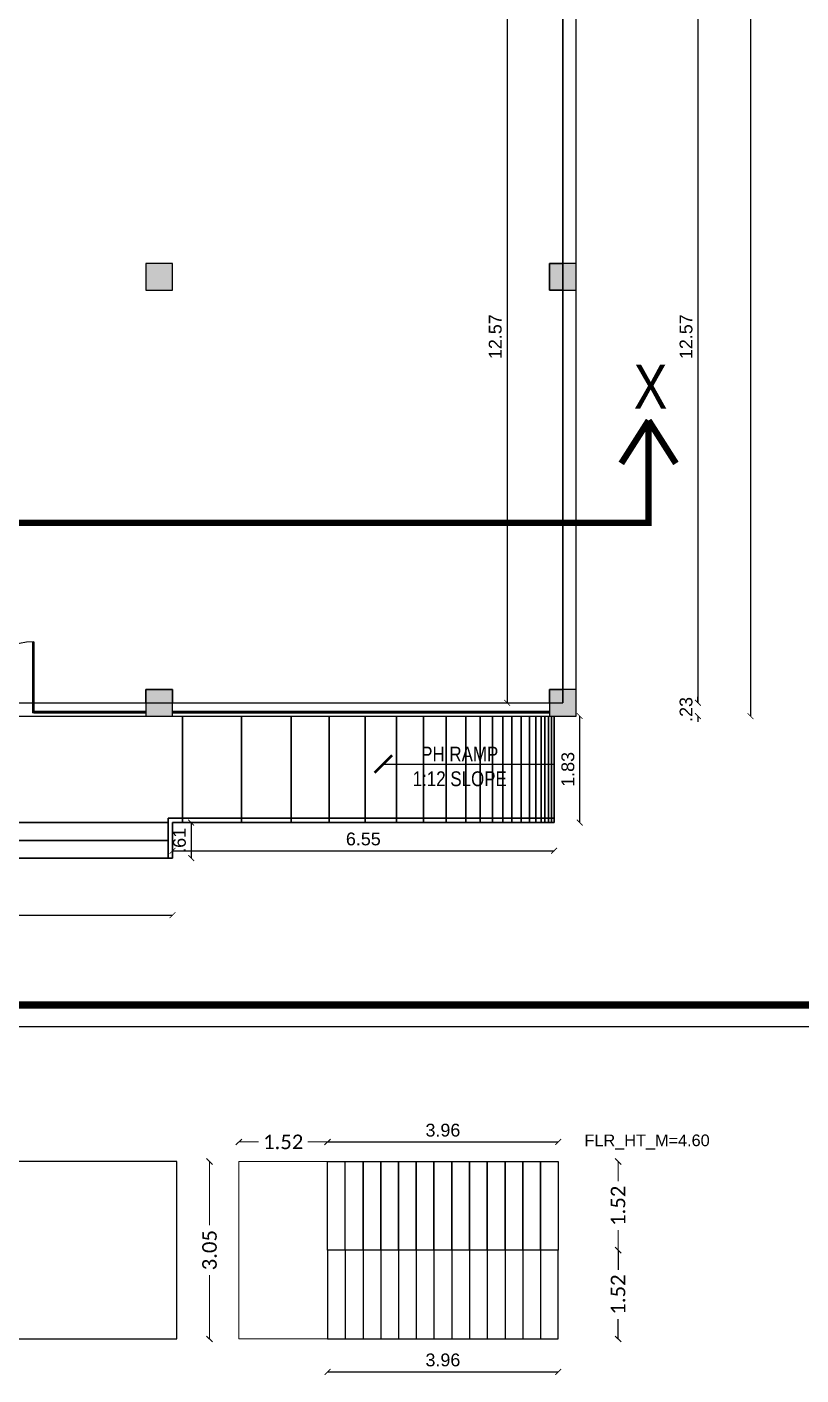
# Model space of a CAD drawing. Header units: metres. Extents: x -1560520 to -1560300, y 43639 to 43729.
# Drawn here: x -1560439.21 to -1560425.91, y 43639.35 to 43662.5 of the extents above; entities that cross this region are included whole.
import ezdxf

# ---------------------------------------------------------------- set-up
doc = ezdxf.new("R2010")
doc.units = ezdxf.units.M
doc.header["$LTSCALE"] = 750
doc.header["$MEASUREMENT"] = 0
doc.header["$PDMODE"] = 35
doc.header["$PDSIZE"] = 50
for name, pattern in [('CENTER', [2, 1.25, -0.25, 0.25, -0.25]), ('New Retail block$0$DASHDOT2', [0.5, 0.25, -0.125, 0, -0.125]), ('PHANTOM2', [1.25, 0.625, -0.125, 0.125, -0.125, 0.125, -0.125])]:
    doc.linetypes.add(name, pattern=pattern)
doc.layers.get('0').update_dxf_attribs({"lineweight": 5})
doc.layers.get('Defpoints').update_dxf_attribs({"lineweight": 0})
for name, color, linetype in [('1', 1, 'Continuous'), ('BLK_1_FLR_0_AC_ROOM_1', 117, 'Continuous'), ('BLK_1_FLR_0_CARPET_AREA', 20, 'Continuous'), ('BLK_1_FLR_1_STAIR_1', 1, 'Continuous'), ('BLK_1_FLR_1_STAIR_1_FLIGHT_2', 7, 'Continuous'), ('CLIENT', 7, 'Continuous'), ('CWALL', 120, 'Continuous'), ('TREE', 3, 'Continuous')]:
    doc.layers.add(name, color=color, linetype=linetype)
doc.layers.add('BLK_1_COVERED_AREA', color=140, linetype='Continuous', plot=False)
doc.layers.add('BLK_1_FLR_0_BLT_UP_AREA', color=1, linetype='Continuous', plot=False)
for name, color, linetype, lineweight in [('BLK_1_FLR_-1_STAIR_1_FLIGHT_1', 7, 'Continuous', 0), ('BLK_1_FLR_-1_STAIR_1_FLIGHT_2', 7, 'Continuous', 0), ('BLK_1_FLR_1_GLASS_FACADE_2', 4, 'Continuous', 5), ('BLK_1_FLR_1_STAIR_1_FLIGHT_1', 7, 'Continuous', 0), ('BLK_1_FLR_1_STAIR_1_LANDING_1', 7, 'Continuous', 0), ('CAR', 1, 'Continuous', 13), ('ED', 30, 'Continuous', 0), ('TEXT', 2, 'Continuous', 20), ('wall', 7, 'Continuous', 30)]:
    doc.layers.add(name, color=color, linetype=linetype, lineweight=lineweight)
doc.styles.add('MD', font='swissck.ttf')
doc.styles.add('SLS-Calibri', font='calibri.ttf')
doc.styles.get("Standard").update_dxf_attribs({"font": 'arial.ttf'})
doc.dimstyles.new('SLS-ProjectName-OuterBlock(FloorPlan)', dxfattribs={"dimtxt": 0.25, "dimasz": 0.1, "dimexe": 0, "dimexo": 0, "dimgap": 0.1, "dimtad": 0, "dimzin": 1, "dimdsep": 46, "dimtxsty": 'SLS-Calibri', "dimblk1": 'OBLIQUE', "dimblk2": 'OBLIQUE', "dimsah": 1, "dimcen": 0, "dimse1": 1, "dimse2": 1, "dimadec": 0, "dimazin": 0, "dimtfac": 1, "dimtofl": 0, "dimtmove": 2, "dimatfit": 3, "dimfxl": 0, "dimtolj": 1, "dimtzin": 0, "dimlwd": -1, "dimarcsym": 0})
doc.dimstyles.get("Standard").update_dxf_attribs({"dimtxt": 0.22, "dimasz": 0.1, "dimexe": 0.18, "dimexo": 0.0625, "dimgap": 0.09, "dimtad": 1, "dimtoh": 1, "dimzin": 4, "dimdsep": 46, "dimtxsty": 'Standard', "dimblk": 'ARCHTICK', "dimcen": 0.09, "dimse1": 1, "dimse2": 1, "dimadec": 0, "dimazin": 0, "dimtfac": 1, "dimtix": 1, "dimtofl": 0, "dimtmove": 0, "dimatfit": 3, "dimldrblk": 'ARCHTICK', "dimfxl": 0, "dimtolj": 1, "dimtzin": 0, "dimarcsym": 0})

# ---------------------------------------------------------------- blocks, each defined once
blk = doc.blocks.new('A$C349417FD')
at = {"layer": 'TREE'}
h = blk.add_hatch(color=6, dxfattribs=at)
h.dxf.hatch_style = 1
h.paths.add_polyline_path([(0, -18), (18, -18), (18, 0), (0, 0)])
at = {"layer": 'TREE', "color": 6}
blk.add_lwpolyline([(0, -18), (18, -18), (18, 0), (0, 0)], close=True, dxfattribs=at)
blk = doc.blocks.new('_ArchTick')
at = {"color": 0, "linetype": 'ByBlock', "const_width": 0.15}
blk.add_lwpolyline([(-0.5, -0.5), (0.5, 0.5)], dxfattribs=at)
blk = doc.blocks.new('*D55')
at = {"layer": 'Defpoints', "color": 0}
for p in [(-1560450.425, 43648.223), (-1560436.709, 43648.223), (-1560436.709, 43647.244)]:
    blk.add_point(p, dxfattribs=at)
at = {"layer": 'ED', "color": 0, "lineweight": -2}
blk.add_line((-1560450.425, 43647.244), (-1560436.709, 43647.244), dxfattribs=at)
at = {"layer": 'ED', "color": 0, "lineweight": -2, "xscale": 0.1, "yscale": 0.1, "zscale": 0.1, "rotation": 180}
blk.add_blockref('_ArchTick', (-1560450.425, 43647.244), dxfattribs=at)
at = {"layer": 'ED', "color": 0, "lineweight": -2, "xscale": 0.1, "yscale": 0.1, "zscale": 0.1}
blk.add_blockref('_ArchTick', (-1560436.709, 43647.244), dxfattribs=at)
at = {"layer": 'ED', "color": 0, "insert": (-1560443.567, 43647.446), "char_height": 0.22, "attachment_point": 5}
blk.add_mtext('\\A1;13.72', dxfattribs=at)
blk = doc.blocks.new('*D56')
at = {"layer": 'Defpoints', "color": 0}
for p in [(-1560436.709, 43648.833), (-1560436.709, 43648.223), (-1560436.388, 43648.223)]:
    blk.add_point(p, dxfattribs=at)
at = {"layer": 'ED', "color": 0, "lineweight": -2}
blk.add_line((-1560436.388, 43648.833), (-1560436.388, 43648.223), dxfattribs=at)
at = {"layer": 'ED', "color": 0, "lineweight": -2, "xscale": 0.1, "yscale": 0.1, "zscale": 0.1}
for p, rotation in [((-1560436.388, 43648.833), 90), ((-1560436.388, 43648.223), 270)]:
    blk.add_blockref('_ArchTick', p, dxfattribs=dict(at, rotation=rotation))
at = {"layer": 'ED', "color": 0, "insert": (-1560436.59, 43648.528), "char_height": 0.22, "attachment_point": 5, "rotation": 90}
blk.add_mtext('\\A1;.61', dxfattribs=at)
blk = doc.blocks.new('*D57')
at = {"layer": 'Defpoints', "color": 0}
for p in [(-1560436.709, 43648.833), (-1560430.156, 43648.833), (-1560430.156, 43648.348)]:
    blk.add_point(p, dxfattribs=at)
at = {"layer": 'ED', "color": 0, "lineweight": -2}
blk.add_line((-1560436.709, 43648.348), (-1560430.156, 43648.348), dxfattribs=at)
at = {"layer": 'ED', "color": 0, "lineweight": -2, "xscale": 0.1, "yscale": 0.1, "zscale": 0.1, "rotation": 180}
blk.add_blockref('_ArchTick', (-1560436.709, 43648.348), dxfattribs=at)
at = {"layer": 'ED', "color": 0, "lineweight": -2, "xscale": 0.1, "yscale": 0.1, "zscale": 0.1}
blk.add_blockref('_ArchTick', (-1560430.156, 43648.348), dxfattribs=at)
at = {"layer": 'ED', "color": 0, "insert": (-1560433.432, 43648.551), "char_height": 0.22, "attachment_point": 5}
blk.add_mtext('\\A1;6.55', dxfattribs=at)
blk = doc.blocks.new('*D43')
at = {"layer": 'Defpoints', "color": 0}
for p in [(-1560430.003, 43663.463), (-1560430.003, 43650.89), (-1560427.685, 43650.89)]:
    blk.add_point(p, dxfattribs=at)
at = {"layer": 'ED', "color": 0, "lineweight": -2}
blk.add_line((-1560427.685, 43663.463), (-1560427.685, 43650.89), dxfattribs=at)
at = {"layer": 'ED', "color": 0, "lineweight": -2, "xscale": 0.1, "yscale": 0.1, "zscale": 0.1}
for p, rotation in [((-1560427.685, 43663.463), 90), ((-1560427.685, 43650.89), 270)]:
    blk.add_blockref('_ArchTick', p, dxfattribs=dict(at, rotation=rotation))
at = {"layer": 'ED', "color": 0, "insert": (-1560427.888, 43657.177), "char_height": 0.22, "attachment_point": 5, "rotation": 90}
blk.add_mtext('\\A1;12.57', dxfattribs=at)
blk = doc.blocks.new('*D44')
at = {"layer": 'Defpoints', "color": 0}
for p in [(-1560430.003, 43650.89), (-1560430.003, 43650.662), (-1560427.685, 43650.662)]:
    blk.add_point(p, dxfattribs=at)
at = {"layer": 'ED', "color": 0, "lineweight": -2}
for p, q in [((-1560427.685, 43650.89), (-1560427.685, 43650.99)), ((-1560427.685, 43650.662), (-1560427.685, 43650.562))]:
    blk.add_line(p, q, dxfattribs=at)
at = {"layer": 'ED', "color": 0, "lineweight": -2, "xscale": 0.1, "yscale": 0.1, "zscale": 0.1}
for p, rotation in [((-1560427.685, 43650.89), 270), ((-1560427.685, 43650.662), 90)]:
    blk.add_blockref('_ArchTick', p, dxfattribs=dict(at, rotation=rotation))
at = {"layer": 'ED', "color": 0, "insert": (-1560427.888, 43650.776), "char_height": 0.22, "attachment_point": 5, "rotation": 90}
blk.add_mtext('\\A1;.23', dxfattribs=at)
blk = doc.blocks.new('*D45')
at = {"layer": 'BLK_1_FLR_1_GLASS_FACADE_2', "color": 0, "linetype": 'PHANTOM2', "lineweight": -2}
blk.add_line((-1560426.783, 43687.543), (-1560426.783, 43650.662), dxfattribs=at)
at = {"layer": 'Defpoints', "color": 0}
for p in [(-1560429.775, 43687.543), (-1560429.775, 43650.662), (-1560426.783, 43650.662)]:
    blk.add_point(p, dxfattribs=at)
at = {"layer": 'BLK_1_FLR_1_GLASS_FACADE_2', "color": 0, "lineweight": -2, "xscale": 0.1, "yscale": 0.1, "zscale": 0.1}
for p, rotation in [((-1560426.783, 43687.543), 90), ((-1560426.783, 43650.662), 270)]:
    blk.add_blockref('_ArchTick', p, dxfattribs=dict(at, rotation=rotation))
at = {"layer": 'BLK_1_FLR_1_GLASS_FACADE_2', "color": 0, "insert": (-1560426.985, 43669.102), "char_height": 0.22, "attachment_point": 5, "rotation": 90}
blk.add_mtext('\\A1;36.88', dxfattribs=at)
blk = doc.blocks.new('*D156')
at = {"layer": 'Defpoints', "color": 0}
for p in [(-1560430.198, 43650.662), (-1560429.715, 43650.662), (-1560430.198, 43648.833)]:
    blk.add_point(p, dxfattribs=at)
at = {"layer": 'ED', "color": 0, "lineweight": -2}
blk.add_line((-1560429.715, 43648.833), (-1560429.715, 43650.662), dxfattribs=at)
at = {"layer": 'ED', "color": 0, "lineweight": -2, "xscale": 0.1, "yscale": 0.1, "zscale": 0.1}
for p, rotation in [((-1560429.715, 43650.662), 90), ((-1560429.715, 43648.833), 270)]:
    blk.add_blockref('_ArchTick', p, dxfattribs=dict(at, rotation=rotation))
at = {"layer": 'ED', "color": 0, "insert": (-1560429.918, 43649.747), "char_height": 0.22, "attachment_point": 5, "rotation": 90}
blk.add_mtext('\\A1;1.83', dxfattribs=at)
blk = doc.blocks.new('*D172')
at = {"layer": 'Defpoints', "color": 0}
for p in [(-1560430.003, 43663.463), (-1560430.962, 43650.89), (-1560430.003, 43650.89)]:
    blk.add_point(p, dxfattribs=at)
at = {"layer": 'ED', "color": 0, "lineweight": -2}
blk.add_line((-1560430.962, 43663.463), (-1560430.962, 43650.89), dxfattribs=at)
at = {"layer": 'ED', "color": 0, "lineweight": -2, "xscale": 0.1, "yscale": 0.1, "zscale": 0.1}
for p, rotation in [((-1560430.962, 43663.463), 90), ((-1560430.962, 43650.89), 270)]:
    blk.add_blockref('_ArchTick', p, dxfattribs=dict(at, rotation=rotation))
at = {"layer": 'ED', "color": 0, "insert": (-1560431.165, 43657.177), "char_height": 0.22, "attachment_point": 5, "rotation": 90}
blk.add_mtext('\\A1;12.57', dxfattribs=at)
blk = doc.blocks.new('_Oblique')
at = {"color": 0, "linetype": 'ByBlock', "lineweight": -2}
blk.add_line((-0.5, -0.5), (0.5, 0.5), dxfattribs=at)
blk = doc.blocks.new('*D267')
at = {"layer": 'BLK_1_FLR_1_STAIR_1_FLIGHT_1', "color": 2}
for p, q in [((-1560429.056, 43643.015), (-1560429.056, 43642.675)), ((-1560429.056, 43641.491), (-1560429.056, 43641.832))]:
    blk.add_line(p, q, dxfattribs=at)
at = {"layer": 'Defpoints', "color": 0}
for p in [(-1560429.779, 43643.015), (-1560429.056, 43643.015), (-1560429.779, 43641.491)]:
    blk.add_point(p, dxfattribs=at)
at = {"layer": 'BLK_1_FLR_1_STAIR_1_FLIGHT_1', "color": 2, "xscale": 0.1, "yscale": 0.1, "zscale": 0.1}
for p, rotation in [((-1560429.056, 43643.015), 90), ((-1560429.056, 43641.491), 270)]:
    blk.add_blockref('_Oblique', p, dxfattribs=dict(at, rotation=rotation))
at = {"layer": 'BLK_1_FLR_1_STAIR_1_FLIGHT_1', "color": 2, "lineweight": -2, "insert": (-1560429.056, 43642.253), "char_height": 0.25, "attachment_point": 5, "rotation": 90, "style": 'SLS-Calibri'}
blk.add_mtext('\\A1;1.52', dxfattribs=at)
blk = doc.blocks.new('*D266')
at = {"layer": 'BLK_1_FLR_1_STAIR_1_FLIGHT_2', "color": 2}
for p, q in [((-1560429.056, 43641.491), (-1560429.056, 43641.151)), ((-1560429.056, 43639.967), (-1560429.056, 43640.308))]:
    blk.add_line(p, q, dxfattribs=at)
at = {"layer": 'Defpoints', "color": 0}
for p in [(-1560429.779, 43641.491), (-1560429.056, 43641.491), (-1560429.779, 43639.967)]:
    blk.add_point(p, dxfattribs=at)
at = {"layer": 'BLK_1_FLR_1_STAIR_1_FLIGHT_2', "color": 2, "xscale": 0.1, "yscale": 0.1, "zscale": 0.1}
for p, rotation in [((-1560429.056, 43641.491), 90), ((-1560429.056, 43639.967), 270)]:
    blk.add_blockref('_Oblique', p, dxfattribs=dict(at, rotation=rotation))
at = {"layer": 'BLK_1_FLR_1_STAIR_1_FLIGHT_2', "color": 2, "lineweight": -2, "insert": (-1560429.056, 43640.729), "char_height": 0.25, "attachment_point": 5, "rotation": 90, "style": 'SLS-Calibri'}
blk.add_mtext('\\A1;1.52', dxfattribs=at)
blk = doc.blocks.new('*D263')
at = {"layer": 'BLK_1_FLR_1_STAIR_1_LANDING_1', "color": 1}
for p, q in [((-1560436.073, 43643.015), (-1560436.073, 43641.919)), ((-1560436.073, 43639.967), (-1560436.073, 43641.063))]:
    blk.add_line(p, q, dxfattribs=at)
at = {"layer": 'Defpoints', "color": 0}
for p in [(-1560435.57, 43643.015), (-1560436.073, 43639.967), (-1560435.57, 43639.967)]:
    blk.add_point(p, dxfattribs=at)
at = {"layer": 'BLK_1_FLR_1_STAIR_1_LANDING_1', "color": 1, "xscale": 0.1, "yscale": 0.1, "zscale": 0.1}
for p, rotation in [((-1560436.073, 43643.015), 90), ((-1560436.073, 43639.967), 270)]:
    blk.add_blockref('_Oblique', p, dxfattribs=dict(at, rotation=rotation))
at = {"layer": 'BLK_1_FLR_1_STAIR_1_LANDING_1', "color": 1, "lineweight": -2, "insert": (-1560436.073, 43641.491), "char_height": 0.25, "attachment_point": 5, "rotation": 90, "style": 'SLS-Calibri'}
blk.add_mtext('\\A1;3.05', dxfattribs=at)
blk = doc.blocks.new('*D264')
at = {"layer": 'BLK_1_FLR_1_STAIR_1_LANDING_1', "color": 2}
for p, q in [((-1560435.57, 43643.349), (-1560435.23, 43643.349)), ((-1560434.046, 43643.349), (-1560434.387, 43643.349))]:
    blk.add_line(p, q, dxfattribs=at)
at = {"layer": 'Defpoints', "color": 0}
for p in [(-1560434.046, 43643.349), (-1560435.57, 43643.015), (-1560434.046, 43643.015)]:
    blk.add_point(p, dxfattribs=at)
at = {"layer": 'BLK_1_FLR_1_STAIR_1_LANDING_1', "color": 2, "xscale": 0.1, "yscale": 0.1, "zscale": 0.1, "rotation": 180}
blk.add_blockref('_Oblique', (-1560435.57, 43643.349), dxfattribs=at)
at = {"layer": 'BLK_1_FLR_1_STAIR_1_LANDING_1', "color": 2, "xscale": 0.1, "yscale": 0.1, "zscale": 0.1}
blk.add_blockref('_Oblique', (-1560434.046, 43643.349), dxfattribs=at)
at = {"layer": 'BLK_1_FLR_1_STAIR_1_LANDING_1', "color": 2, "lineweight": -2, "insert": (-1560434.808, 43643.349), "char_height": 0.25, "attachment_point": 5, "style": 'SLS-Calibri'}
blk.add_mtext('\\A1;1.52', dxfattribs=at)
blk = doc.blocks.new('*D268')
at = {"layer": 'BLK_1_FLR_1_STAIR_1_FLIGHT_1', "color": 0, "lineweight": -2}
blk.add_line((-1560434.046, 43643.349), (-1560430.084, 43643.349), dxfattribs=at)
at = {"layer": 'Defpoints', "color": 0}
for p in [(-1560430.084, 43643.349), (-1560434.046, 43643.015), (-1560430.084, 43643.015)]:
    blk.add_point(p, dxfattribs=at)
at = {"layer": 'BLK_1_FLR_1_STAIR_1_FLIGHT_1', "color": 0, "lineweight": -2, "xscale": 0.1, "yscale": 0.1, "zscale": 0.1, "rotation": 180}
blk.add_blockref('_ArchTick', (-1560434.046, 43643.349), dxfattribs=at)
at = {"layer": 'BLK_1_FLR_1_STAIR_1_FLIGHT_1', "color": 0, "lineweight": -2, "xscale": 0.1, "yscale": 0.1, "zscale": 0.1}
blk.add_blockref('_ArchTick', (-1560430.084, 43643.349), dxfattribs=at)
at = {"layer": 'BLK_1_FLR_1_STAIR_1_FLIGHT_1', "color": 0, "lineweight": -2, "insert": (-1560432.065, 43643.551), "char_height": 0.22, "attachment_point": 5}
blk.add_mtext('\\A1;3.96', dxfattribs=at)
blk = doc.blocks.new('*D269')
at = {"layer": 'BLK_1_FLR_1_STAIR_1_FLIGHT_2', "color": 0, "lineweight": -2}
blk.add_line((-1560434.046, 43639.402), (-1560430.084, 43639.402), dxfattribs=at)
at = {"layer": 'Defpoints', "color": 0}
for p in [(-1560434.046, 43639.967), (-1560430.084, 43639.967), (-1560430.084, 43639.402)]:
    blk.add_point(p, dxfattribs=at)
at = {"layer": 'BLK_1_FLR_1_STAIR_1_FLIGHT_2', "color": 0, "lineweight": -2, "xscale": 0.1, "yscale": 0.1, "zscale": 0.1, "rotation": 180}
blk.add_blockref('_ArchTick', (-1560434.046, 43639.402), dxfattribs=at)
at = {"layer": 'BLK_1_FLR_1_STAIR_1_FLIGHT_2', "color": 0, "lineweight": -2, "xscale": 0.1, "yscale": 0.1, "zscale": 0.1}
blk.add_blockref('_ArchTick', (-1560430.084, 43639.402), dxfattribs=at)
at = {"layer": 'BLK_1_FLR_1_STAIR_1_FLIGHT_2', "color": 0, "lineweight": -2, "insert": (-1560432.065, 43639.605), "char_height": 0.22, "attachment_point": 5}
blk.add_mtext('\\A1;3.96', dxfattribs=at)

msp = doc.modelspace()

# ---------------------------------------------------------------- linework, layer by layer
at = {"linetype": 'Continuous'}
for q in [(-1560430.084, 43643.015), (-1560430.084, 43639.967)]:
    msp.add_line((-1560430.084, 43641.491), q, dxfattribs=at)
at = {"layer": 'BLK_1_COVERED_AREA'}
msp.add_lwpolyline([(-1560429.775, 43682.513), (-1560450.349, 43682.513), (-1560450.349, 43687.543), (-1560457.207, 43687.543), (-1560457.207, 43650.662), (-1560429.775, 43650.662), (-1560429.775, 43682.513)], close=True, dxfattribs=at)
at = {"layer": 'BLK_1_FLR_-1_STAIR_1_FLIGHT_1'}
msp.add_lwpolyline([(-1560430.084, 43643.015), (-1560430.084, 43641.491)], dxfattribs=at)
at = {"layer": 'BLK_1_FLR_-1_STAIR_1_FLIGHT_2'}
msp.add_lwpolyline([(-1560430.084, 43641.491), (-1560430.084, 43639.967)], dxfattribs=at)
at = {"layer": 'BLK_1_FLR_0_AC_ROOM_1', "color": 2}
msp.add_lwpolyline([(-1560432.823, 43682.285), (-1560453.702, 43682.285), (-1560453.702, 43663.463), (-1560456.978, 43663.463), (-1560456.978, 43650.89), (-1560430.003, 43650.89), (-1560430.003, 43663.463), (-1560433.28, 43663.463), (-1560433.28, 43673.065), (-1560430.003, 43673.065), (-1560430.003, 43679.883), (-1560432.823, 43679.883), (-1560432.823, 43682.285)], close=True, dxfattribs=at)
at = {"layer": 'BLK_1_FLR_0_BLT_UP_AREA', "color": 13}
msp.add_lwpolyline([(-1560429.775, 43682.513), (-1560450.349, 43682.513), (-1560450.349, 43687.543), (-1560457.207, 43687.543), (-1560457.207, 43650.662), (-1560429.775, 43650.662), (-1560429.775, 43682.513)], close=True, dxfattribs=at)
at = {"layer": 'BLK_1_FLR_0_CARPET_AREA', "lineweight": -2}
msp.add_lwpolyline([(-1560443.415, 43650.89), (-1560437.166, 43650.89), (-1560437.166, 43651.119), (-1560436.709, 43651.119), (-1560436.709, 43650.89), (-1560430.232, 43650.89), (-1560430.232, 43651.119), (-1560430.003, 43651.119), (-1560430.003, 43657.977), (-1560430.232, 43657.977), (-1560430.232, 43658.434), (-1560430.003, 43658.434), (-1560430.003, 43663.463)], dxfattribs=at)
at = {"layer": 'BLK_1_FLR_1_STAIR_1', "color": 1, "lineweight": -2}
msp.add_lwpolyline([(-1560436.634, 43643.015), (-1560443.721, 43643.015), (-1560443.721, 43639.967), (-1560436.634, 43639.967)], close=True, dxfattribs=at)
at = {"layer": 'BLK_1_FLR_1_STAIR_1_FLIGHT_1', "color": 7, "lineweight": -2}
for p, q in [((-1560433.742, 43641.491), (-1560433.742, 43643.015)), ((-1560433.437, 43641.491), (-1560433.437, 43643.015)), ((-1560433.132, 43641.491), (-1560433.132, 43643.015)), ((-1560432.827, 43641.491), (-1560432.827, 43643.015)), ((-1560432.522, 43641.491), (-1560432.522, 43643.015)), ((-1560432.218, 43641.491), (-1560432.218, 43643.015)), ((-1560431.913, 43641.491), (-1560431.913, 43643.015)), ((-1560431.608, 43641.491), (-1560431.608, 43643.015)), ((-1560431.303, 43641.491), (-1560431.303, 43643.015)), ((-1560430.998, 43641.491), (-1560430.998, 43643.015)), ((-1560430.694, 43641.491), (-1560430.694, 43643.015)), ((-1560430.389, 43641.491), (-1560430.389, 43643.015))]:
    msp.add_line(p, q, dxfattribs=at)
msp.add_lwpolyline([(-1560434.046, 43641.491), (-1560434.046, 43643.015), (-1560430.084, 43643.015), (-1560430.084, 43641.491)], close=True, dxfattribs=at)
for points in [[(-1560433.437, 43643.015), (-1560433.437, 43641.491)], [(-1560433.132, 43643.015), (-1560433.132, 43641.491)], [(-1560432.827, 43643.015), (-1560432.827, 43641.491)], [(-1560432.522, 43643.015), (-1560432.522, 43641.491)], [(-1560432.218, 43643.015), (-1560432.218, 43641.491)], [(-1560431.913, 43643.015), (-1560431.913, 43641.491)], [(-1560431.608, 43643.015), (-1560431.608, 43641.491)], [(-1560431.303, 43643.015), (-1560431.303, 43641.491)], [(-1560430.998, 43643.015), (-1560430.998, 43641.491)], [(-1560430.694, 43643.015), (-1560430.694, 43641.491)], [(-1560430.389, 43643.015), (-1560430.389, 43641.491)]]:
    msp.add_lwpolyline(points, dxfattribs=at)
at = {"layer": 'BLK_1_FLR_1_STAIR_1_FLIGHT_2', "color": 7, "lineweight": -2}
for p, q in [((-1560433.742, 43641.491), (-1560433.742, 43639.967)), ((-1560433.437, 43641.491), (-1560433.437, 43639.967)), ((-1560433.132, 43641.491), (-1560433.132, 43639.967)), ((-1560432.827, 43641.491), (-1560432.827, 43639.967)), ((-1560432.522, 43641.491), (-1560432.522, 43639.967)), ((-1560432.218, 43641.491), (-1560432.218, 43639.967)), ((-1560431.913, 43641.491), (-1560431.913, 43639.967)), ((-1560431.608, 43641.491), (-1560431.608, 43639.967)), ((-1560431.303, 43641.491), (-1560431.303, 43639.967)), ((-1560430.998, 43641.491), (-1560430.998, 43639.967)), ((-1560430.694, 43641.491), (-1560430.694, 43639.967)), ((-1560430.389, 43641.491), (-1560430.389, 43639.967))]:
    msp.add_line(p, q, dxfattribs=at)
msp.add_lwpolyline([(-1560434.046, 43641.491), (-1560434.046, 43639.967), (-1560430.084, 43639.967), (-1560430.084, 43641.491)], close=True, dxfattribs=at)
for points in [[(-1560433.437, 43641.491), (-1560433.437, 43639.967)], [(-1560433.132, 43641.491), (-1560433.132, 43639.967)], [(-1560432.827, 43641.491), (-1560432.827, 43639.967)], [(-1560432.522, 43641.491), (-1560432.522, 43639.967)], [(-1560432.218, 43641.491), (-1560432.218, 43639.967)], [(-1560431.913, 43641.491), (-1560431.913, 43639.967)], [(-1560431.608, 43641.491), (-1560431.608, 43639.967)], [(-1560431.303, 43641.491), (-1560431.303, 43639.967)], [(-1560430.998, 43641.491), (-1560430.998, 43639.967)], [(-1560430.694, 43641.491), (-1560430.694, 43639.967)], [(-1560430.389, 43641.491), (-1560430.389, 43639.967)]]:
    msp.add_lwpolyline(points, dxfattribs=at)
at = {"layer": 'BLK_1_FLR_1_STAIR_1_LANDING_1', "linetype": 'Continuous'}
msp.add_lwpolyline([(-1560435.57, 43643.015), (-1560435.57, 43639.967), (-1560434.046, 43639.967), (-1560434.046, 43643.015)], close=True, dxfattribs=at)
at = {"layer": 'CLIENT'}
for p, q in [((-1560429.775, 43650.662), (-1560429.775, 43665.749)), ((-1560429.775, 43650.662), (-1560429.775, 43665.749)), ((-1560430.003, 43663.463), (-1560430.003, 43650.89)), ((-1560457.207, 43650.662), (-1560429.775, 43650.662)), ((-1560457.207, 43650.662), (-1560429.775, 43650.662))]:
    msp.add_line(p, q, dxfattribs=at)
msp.add_lwpolyline([(-1560347.425, 43645.334), (-1560347.425, 43727.635), (-1560460.847, 43727.635), (-1560460.847, 43645.334)], close=True, dxfattribs=at)
at = {"layer": 'CLIENT', "const_width": 0.128}
msp.add_lwpolyline([(-1560347.79, 43645.7), (-1560347.79, 43727.27), (-1560460.482, 43727.27), (-1560460.482, 43645.7)], close=True, dxfattribs=at)
at = {"layer": 'CWALL'}
for p, q in [((-1560439.116, 43651.936), (-1560439.116, 43650.717)), ((-1560439.09, 43651.936), (-1560439.09, 43650.717)), ((-1560437.166, 43650.742), (-1560439.116, 43650.742)), ((-1560439.09, 43650.717), (-1560439.116, 43650.717)), ((-1560437.166, 43650.717), (-1560439.116, 43650.717)), ((-1560439.09, 43650.742), (-1560437.166, 43650.742)), ((-1560439.09, 43650.717), (-1560437.166, 43650.717)), ((-1560436.709, 43650.742), (-1560430.232, 43650.742)), ((-1560430.232, 43650.742), (-1560436.709, 43650.742)), ((-1560436.709, 43650.742), (-1560430.232, 43650.742)), ((-1560436.709, 43650.717), (-1560430.232, 43650.717)), ((-1560430.232, 43650.717), (-1560436.709, 43650.717)), ((-1560436.709, 43650.717), (-1560430.232, 43650.717))]:
    msp.add_line(p, q, dxfattribs=at)
msp.add_arc((-1560439.09, 43650.717), 1.219, 90, 180, dxfattribs=at)
at = {"layer": 'TEXT', "color": 6, "linetype": 'New Retail block$0$DASHDOT2', "const_width": 0.11}
msp.add_lwpolyline([(-1560459.397, 43655.738), (-1560459.397, 43653.981), (-1560428.532, 43653.981), (-1560428.532, 43655.738)], dxfattribs=at)
at = {"layer": 'TEXT', "color": 6, "linetype": 'CENTER', "const_width": 0.11}
for points in [[(-1560428.532, 43655.738), (-1560429.001, 43655.001)], [(-1560428.532, 43655.738), (-1560428.063, 43655.001)]]:
    msp.add_lwpolyline(points, dxfattribs=at)
at = {"layer": 'wall', "color": 8}
for p, q in [((-1560436.538, 43650.662), (-1560436.538, 43648.833)), ((-1560435.524, 43650.662), (-1560435.524, 43648.833)), ((-1560434.673, 43650.662), (-1560434.673, 43648.833)), ((-1560434.018, 43650.662), (-1560434.018, 43648.833)), ((-1560433.402, 43650.662), (-1560433.402, 43648.833)), ((-1560432.862, 43650.662), (-1560432.862, 43648.833)), ((-1560432.398, 43650.662), (-1560432.398, 43648.833)), ((-1560432.01, 43650.662), (-1560432.01, 43648.833)), ((-1560431.673, 43650.662), (-1560431.673, 43648.833)), ((-1560431.425, 43650.662), (-1560431.425, 43648.833)), ((-1560431.214, 43650.662), (-1560431.214, 43648.833)), ((-1560431.037, 43650.662), (-1560431.037, 43648.833)), ((-1560430.882, 43650.662), (-1560430.882, 43648.833)), ((-1560430.72, 43650.662), (-1560430.72, 43648.833)), ((-1560430.579, 43650.662), (-1560430.579, 43648.833)), ((-1560430.469, 43650.662), (-1560430.469, 43648.833)), ((-1560430.38, 43650.662), (-1560430.38, 43648.833)), ((-1560430.314, 43650.662), (-1560430.314, 43648.833)), ((-1560430.251, 43650.662), (-1560430.251, 43648.833)), ((-1560430.198, 43650.662), (-1560430.198, 43648.833)), ((-1560430.156, 43650.662), (-1560430.156, 43648.833))]:
    msp.add_line(p, q, dxfattribs=at)
at = {"layer": 'wall', "color": 2}
for p, q in [((-1560450.349, 43648.833), (-1560436.785, 43648.833)), ((-1560430.156, 43648.909), (-1560436.785, 43648.909)), ((-1560436.785, 43648.909), (-1560436.785, 43648.223)), ((-1560430.156, 43648.833), (-1560436.709, 43648.833)), ((-1560436.709, 43648.833), (-1560436.709, 43648.223)), ((-1560450.349, 43648.528), (-1560436.785, 43648.528)), ((-1560450.425, 43648.223), (-1560436.709, 43648.223))]:
    msp.add_line(p, q, dxfattribs=at)

# ---------------------------------------------------------------- block references
at = {"layer": 'CAR', "xscale": 0.0254, "yscale": 0.0254, "zscale": 0.0254}
for p in [(-1560437.166, 43658.434), (-1560430.232, 43658.434), (-1560437.166, 43651.119), (-1560430.232, 43651.119)]:
    msp.add_blockref('A$C349417FD', p, dxfattribs=at)

# ---------------------------------------------------------------- texts
at = {"layer": '1', "style": 'MD'}
msp.add_text('X', height=0.758, dxfattribs=at).set_placement((-1560428.788, 43655.939))
at = {"layer": 'BLK_1_FLR_1_STAIR_1', "color": 1, "lineweight": -2, "insert": (-1560428.558, 43643.477), "char_height": 0.2, "width": 2.4, "attachment_point": 2}
msp.add_mtext('FLR_HT_M=4.60', dxfattribs=at)
at = {"layer": 'CLIENT', "insert": (-1560431.776, 43649.796), "char_height": 0.254, "width": 1.62954, "attachment_point": 5, "style": 'MD'}
msp.add_mtext('\\A1;PH RAMP\\P1:12 SLOPE', dxfattribs=at)

# ---------------------------------------------------------------- dimensions: what is measured, and where the dimension line sits
at = {"layer": 'BLK_1_FLR_1_GLASS_FACADE_2', "color": 1}
dim = msp.add_linear_dim(base=(-1560426.783, 43650.662), p1=(-1560429.775, 43687.543), p2=(-1560429.775, 43650.662), angle=90, dimstyle='Standard', override={"dimfxl": 0, "dimarcsym": 2}, dxfattribs=at)
dim.commit()
dim.dimension.update_dxf_attribs({"geometry": '*D45', "text_midpoint": (-1560426.985, 43669.102)})
at = {"layer": 'BLK_1_FLR_1_STAIR_1_FLIGHT_1', "color": 1, "lineweight": -2}
dim = msp.add_linear_dim(base=(-1560430.084, 43643.349), p1=(-1560434.046, 43643.015), p2=(-1560430.084, 43643.015), dimstyle='Standard', dxfattribs=at)
dim.commit()
dim.dimension.update_dxf_attribs({"geometry": '*D268', "text_midpoint": (-1560432.065, 43643.551)})
at = {"layer": 'BLK_1_FLR_1_STAIR_1_FLIGHT_1', "color": 2, "lineweight": -2}
dim = msp.add_linear_dim(base=(-1560429.056, 43643.015), p1=(-1560429.779, 43641.491), p2=(-1560429.779, 43643.015), angle=90, dimstyle='SLS-ProjectName-OuterBlock(FloorPlan)', override={"dimclrd": 2, "dimclrt": 2, "dimfxl": 0.18, "dimarcsym": 2}, dxfattribs=at)
dim.commit()
dim.dimension.update_dxf_attribs({"geometry": '*D267', "text_midpoint": (-1560429.056, 43642.253)})
at = {"layer": 'BLK_1_FLR_1_STAIR_1_FLIGHT_2', "color": 2, "lineweight": -2}
dim = msp.add_linear_dim(base=(-1560429.056, 43641.491), p1=(-1560429.779, 43639.967), p2=(-1560429.779, 43641.491), angle=90, dimstyle='SLS-ProjectName-OuterBlock(FloorPlan)', override={"dimclrd": 2, "dimclrt": 2, "dimfxl": 0.18, "dimarcsym": 2}, dxfattribs=at)
dim.commit()
dim.dimension.update_dxf_attribs({"geometry": '*D266', "text_midpoint": (-1560429.056, 43640.729)})
at = {"layer": 'BLK_1_FLR_1_STAIR_1_FLIGHT_2', "color": 1, "lineweight": -2}
dim = msp.add_linear_dim(base=(-1560430.084, 43639.402), p1=(-1560434.046, 43639.967), p2=(-1560430.084, 43639.967), dimstyle='Standard', dxfattribs=at)
dim.commit()
dim.dimension.update_dxf_attribs({"geometry": '*D269', "text_midpoint": (-1560432.065, 43639.605)})
at = {"layer": 'BLK_1_FLR_1_STAIR_1_LANDING_1', "color": 2, "lineweight": -2}
dim = msp.add_linear_dim(base=(-1560434.046, 43643.349), p1=(-1560435.57, 43643.015), p2=(-1560434.046, 43643.015), dimstyle='SLS-ProjectName-OuterBlock(FloorPlan)', override={"dimclrd": 2, "dimclrt": 2, "dimfxl": 0.18, "dimarcsym": 2}, dxfattribs=at)
dim.commit()
dim.dimension.update_dxf_attribs({"geometry": '*D264', "text_midpoint": (-1560434.808, 43643.349)})
at = {"layer": 'BLK_1_FLR_1_STAIR_1_LANDING_1', "color": 1, "lineweight": -2}
dim = msp.add_linear_dim(base=(-1560436.073, 43639.967), p1=(-1560435.57, 43643.015), p2=(-1560435.57, 43639.967), angle=90, dimstyle='SLS-ProjectName-OuterBlock(FloorPlan)', override={"dimclrd": 1, "dimclrt": 1, "dimfxl": 0.18, "dimarcsym": 2}, dxfattribs=at)
dim.commit()
dim.dimension.update_dxf_attribs({"geometry": '*D263', "text_midpoint": (-1560436.073, 43641.491)})
at = {"layer": 'ED'}
dim = msp.add_aligned_dim(p1=(-1560430.003, 43663.463), p2=(-1560430.003, 43650.89), distance=-0.959, dimstyle='Standard', override={"dimtmove": 1, "dimfxl": 5}, dxfattribs=at)
dim.commit()
dim.dimension.update_dxf_attribs({"geometry": '*D172', "text_midpoint": (-1560431.165, 43657.177)})
for base, p1, p2, picture, middle in [((-1560427.685, 43650.89), (-1560430.003, 43663.463), (-1560430.003, 43650.89), '*D43', (-1560427.888, 43657.177)), ((-1560427.685, 43650.662), (-1560430.003, 43650.89), (-1560430.003, 43650.662), '*D44', (-1560427.888, 43650.776)), ((-1560429.715, 43650.662), (-1560430.198, 43648.833), (-1560430.198, 43650.662), '*D156', (-1560429.918, 43649.747)), ((-1560436.388, 43648.223), (-1560436.709, 43648.833), (-1560436.709, 43648.223), '*D56', (-1560436.59, 43648.528))]:
    dim = msp.add_linear_dim(base=base, p1=p1, p2=p2, angle=90, dimstyle='Standard', override={"dimtmove": 1, "dimfxl": 5}, dxfattribs=at)
    dim.commit()
    dim.dimension.update_dxf_attribs({"geometry": picture, "text_midpoint": middle})
for base, p1, p2, picture, middle in [((-1560430.156, 43648.348), (-1560436.709, 43648.833), (-1560430.156, 43648.833), '*D57', (-1560433.432, 43648.551)), ((-1560436.709, 43647.244), (-1560450.425, 43648.223), (-1560436.709, 43648.223), '*D55', (-1560443.567, 43647.446))]:
    dim = msp.add_linear_dim(base=base, p1=p1, p2=p2, dimstyle='Standard', override={"dimtmove": 1, "dimfxl": 5}, dxfattribs=at)
    dim.commit()
    dim.dimension.update_dxf_attribs({"geometry": picture, "text_midpoint": middle})

# ---------------------------------------------------------------- leaders
at = {"layer": 'CLIENT'}
msp.add_leader([(-1560433.089, 43649.838), (-1560430.156, 43649.838)], dimstyle='Standard', override={"dimasz": 0.3, "dimgap": 3, "dimtad": 0}, dxfattribs=at)

doc.saveas('drawing.dxf')
